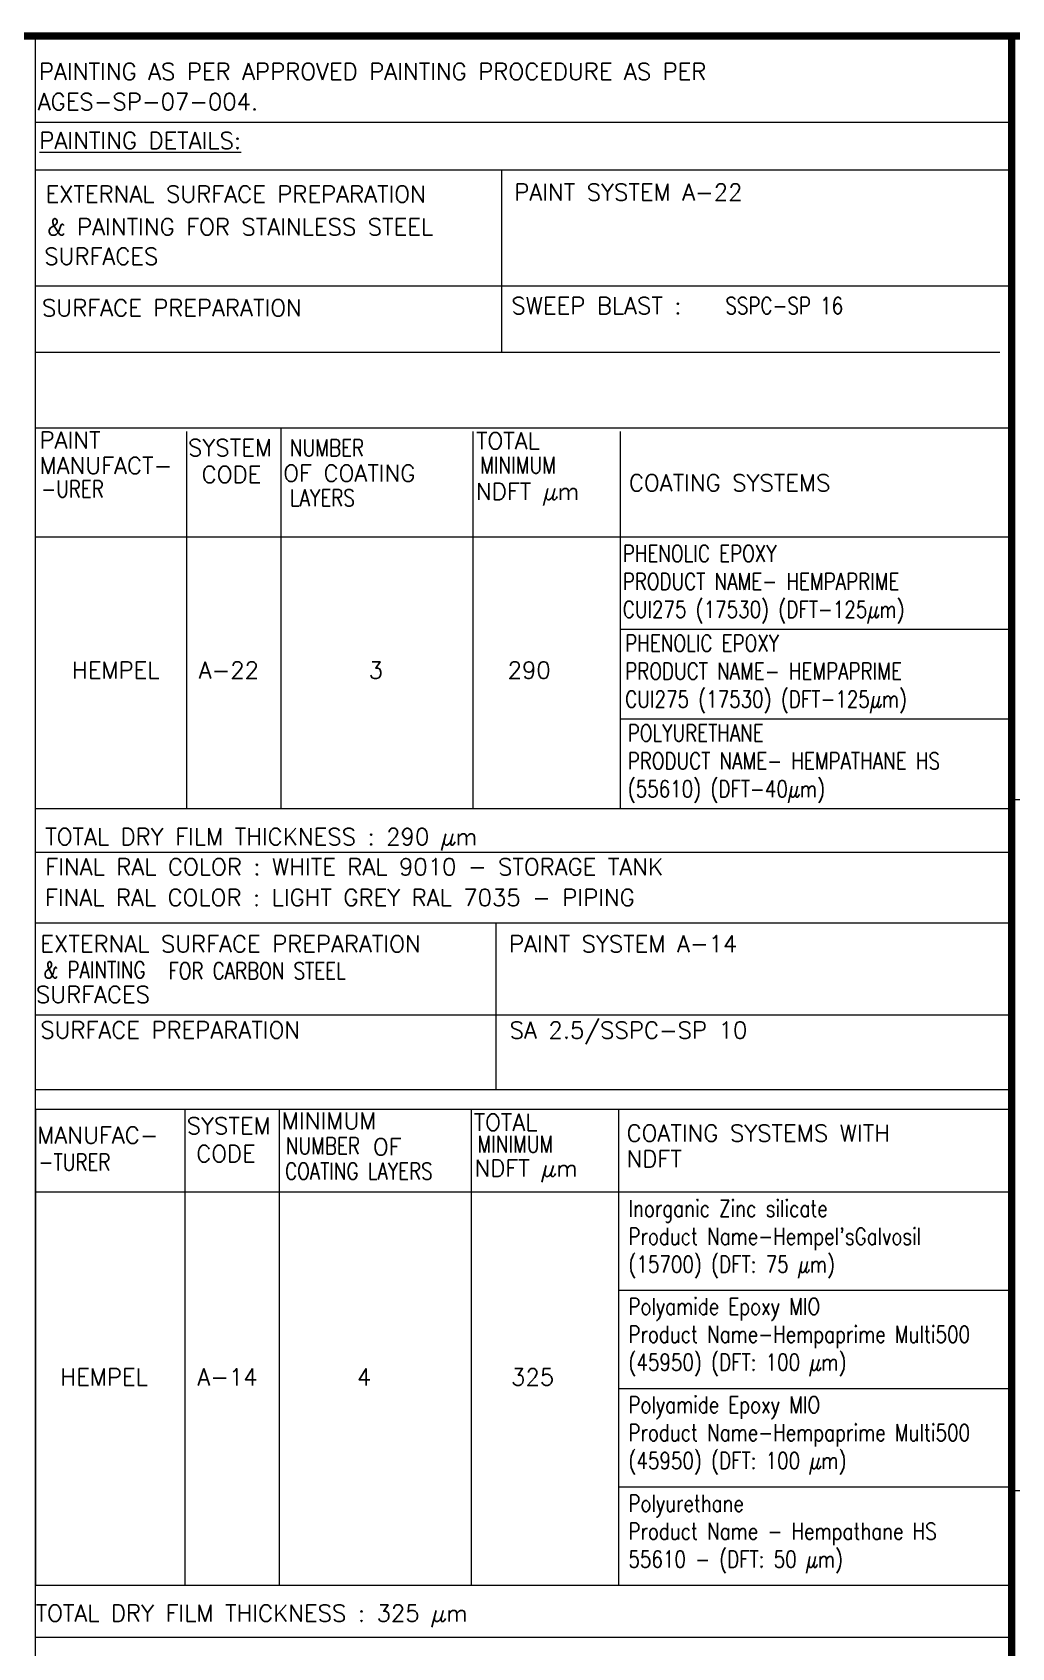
# Model space of a CAD drawing. Header units: inches. Extents: x -23478 to -9690, y -25762 to 11324.
# Drawn here: x -18620 to -17567, y 9472 to 11208 of the extents above; entities that cross this region are included whole.
import ezdxf
from ezdxf.enums import TextEntityAlignment as Align

# ---------------------------------------------------------------- set-up
doc = ezdxf.new("R2010")
doc.units = ezdxf.units.IN
doc.header["$LTSCALE"] = 200
doc.header["$MEASUREMENT"] = 0
doc.linetypes.add('DASHED', pattern=[0.75, 0.5, -0.25])
for name, color, linetype in [('BORDER1', 3, 'Continuous'), ('BORDER2', 7, 'Continuous'), ('text', 3, 'Continuous')]:
    doc.layers.add(name, color=color, linetype=linetype)
doc.layers.add('OBJECT', color=7, linetype='Continuous', lineweight=18)
doc.styles.add('ROMANC', font='ROMANC', dxfattribs={"height": 5})
doc.styles.add('ROMANS', font='romans.shx', dxfattribs={"width": 0.85})
doc.styles.add('ROMANT', font='romant.shx')
doc.styles.add('RS', font='ROMANS.shx', dxfattribs={"width": 0.8})
doc.styles.get("Standard").update_dxf_attribs({"font": 'romans.shx'})

# ---------------------------------------------------------------- blocks, each defined once
blk = doc.blocks.new('*U44')
at = {"layer": 'BORDER1', "color": 154, "true_color": 0x1859a9, "const_width": 1}
blk.add_lwpolyline([(0, 564), (796, 564), (796, 0), (0, 0)], close=True, dxfattribs=at)
blk.add_lwpolyline([(656, 0), (656, 564)], dxfattribs=at)
at = {"layer": 'BORDER2', "flags": 8}
for tag, height, style, p in [('REV-B', 2.7, 'ROMANS', (662.76, 125.68)), ('REV-A', 2.7, 'ROMANS', (662.76, 118.68)), ('RE-B', 7, 'ROMANT', (745.34, 6.15))]:
    blk.add_attdef(tag, text='', height=height, dxfattribs=dict(at, style=style)).set_placement(p, align=Align.CENTER)
at = {"layer": 'BORDER2', "style": 'ROMANS', "width": 4.59626}
for tag, p, p2 in [('DATE-B', (668.47, 125.68), (681.47, 125.68)), ('DATE-A', (668.47, 118.68), (681.47, 118.68))]:
    blk.add_attdef(tag, text='', height=2.7, dxfattribs=at).set_placement(p, p2, align=Align.FIT)
at = {"layer": 'BORDER2'}
for tag, height, style, p in [('DRN-B', 2.7, 'ROMANS', (689.55, 125.68)), ('CHD-B', 2.7, 'ROMANS', (701.61, 125.68)), ('APD-B', 2.7, 'ROMANS', (713.32, 125.68)), ('DRN-A', 2.7, 'ROMANS', (689.55, 118.68)), ('CHD-A', 2.7, 'ROMANS', (701.61, 118.68)), ('APD-A', 2.7, 'ROMANS', (713.32, 118.68)), ('CONS_CONT_VEND', 3.5, 'ROMANC', (726, 61.94))]:
    blk.add_attdef(tag, text='', height=height, dxfattribs=dict(at, style=style)).set_placement(p, align=Align.CENTER)
at = {"layer": 'BORDER2', "style": 'ROMANS', "width": 0.8}
for tag, p, height in [('1:X', (670.77, 103.49), 3), ('LOC', (709.61, 103.49), 3), ('PROJ_NO', (774.84, 103.49), 3), ('CONS_DRG_NO', (681.74, 53.26), 2.5)]:
    blk.add_attdef(tag, p, '', height=height, dxfattribs=at)
at = {"layer": 'BORDER2', "lineweight": 30, "width": 0.8, "flags": 104}
for tag, p in [('COMMENTS-B', (719.88, 127.5)), ('COMMENTS-A', (719.88, 120.5))]:
    blk.add_attdef(tag, text='', height=2.2, dxfattribs=at).set_placement(p, align=Align.MIDDLE_LEFT)
at = {"layer": 'BORDER2', "style": 'ROMANS', "width": 0.8}
for tag, p in [('PROJECT_TITLE_1', (726, 45.91)), ('PROJECT_TITLE_2', (726, 40.58))]:
    blk.add_attdef(tag, text='', height=3.5, dxfattribs=at).set_placement(p, align=Align.MIDDLE)
at = {"layer": 'BORDER2', "style": 'ROMANT', "width": 0.8}
for tag, p in [('DRG_TITLE_1', (726, 29.73)), ('DRG_TITLE_2', (726, 23.03)), ('DRG_TITLE_3', (726, 16.33))]:
    blk.add_attdef(tag, text='', height=4, dxfattribs=at).set_placement(p, align=Align.CENTER)
at = {"layer": 'BORDER2', "style": 'ROMANT'}
for tag, p in [('AR', (668.95, 6.15)), ('PA', (683.03, 6.15)), ('DC', (697.09, 6.15)), ('TS', (775.94, 6.15))]:
    blk.add_attdef(tag, p, '', height=7, dxfattribs=at)
for tag, p in [('SRNO', (736.79, 6.15)), ('SH', (771.83, 6.2))]:
    blk.add_attdef(tag, text='', height=7, dxfattribs=at).set_placement(p, align=Align.RIGHT)
at = {"layer": 'BORDER2', "style": 'ROMANS', "flags": 2}
blk.add_attdef('TB_VERSION', text='', height=2, dxfattribs=at).set_placement((1, -1), align=Align.TOP_LEFT)

msp = doc.modelspace()

# ---------------------------------------------------------------- linework, layer by layer
at = {"layer": 'OBJECT', "color": 252, "lineweight": 15}
msp.add_line((-18616.4, 8978.82, -0.6), (-18616.46, 11204.14, 0), dxfattribs=at)
at = {"layer": 'OBJECT', "color": 1, "lineweight": 15}
for p, q in [((-18616.46, 8696.23), (-18616.46, 11204.03)), ((-17567.09, 11204.03, 0), (-18616.46, 11204.03)), ((-18616.46, 11111.55), (-17567.09, 11111.55, -0.04)), ((-18616.46, 11060.21, -0.15), (-17567.09, 11060.21, -0.15)), ((-18616.46, 10935.45, -0.15), (-17567.09, 10935.45, -0.15)), ((-18616.46, 10864.23), (-17579.7, 10864.23)), ((-18616.46, 10782.89, -0.15), (-17567.09, 10782.89, -0.15)), ((-18352.57, 10782.89, -0.15), (-18352.57, 10373.89, -0.15)), ((-18454.16, 10779.14, -0.15), (-18454.16, 10373.89, -0.15)), ((-18146.33, 10779.14, -0.15), (-18146.33, 10373.89, -0.15)), ((-17987.86, 10779.14, -0.15), (-17987.86, 10373.89, -0.15)), ((-18616.46, 10665.9, -0.15), (-17567.09, 10665.9, -0.15)), ((-17987.86, 10566.76, -0.15), (-17567.09, 10566.76, -0.51)), ((-17987.86, 10470.32, -0.15), (-17567.09, 10470.33, -0.51)), ((-18616.46, 10373.89, -0.51), (-17567.09, 10373.89, -0.51)), ((-18616.46, 10327.04, 0.75), (-17567.09, 10326.95, -44.59)), ((-18616.46, 10251.18, 0.51), (-17567.09, 10251.18, 0.51)), ((-18121.18, 10071.94, 0.51), (-18121.18, 10251.18, 0.51)), ((-18616.46, 10152.02, 0.51), (-17567.09, 10152.02, 0.51)), ((-18616.46, 10071.94, 0.51), (-17567.09, 10071.94, 0.51)), ((-18616.46, 10050.8), (-17567.74, 10050.8)), ((-18616.46, 10050.8), (-18616.46, 9961.87)), ((-18455.96, 10050.8), (-18455.96, 9539.15, 1.94)), ((-18354.37, 10050.8), (-18354.36, 9539.15, 1.7)), ((-18148.13, 10050.8), (-18148.13, 9539.14, 1.19)), ((-17989.66, 10050.8), (-17989.66, 9539.14, 0.93)), ((-18616.46, 9961.87), (-17567.74, 9961.87)), ((-18616.46, 9961.87), (-18616.46, 9539.15, 2.51)), ((-17989.66, 9856.18, 0.36), (-17567.09, 9856.19, -1.08)), ((-17989.66, 9750.5, 0.55), (-17567.09, 9750.5, -0.89)), ((-17989.66, 9644.82, 0.74), (-17567.09, 9644.82, -0.7)), ((-18616.46, 9539.14, 1.41), (-17567.09, 9539.14, -0.5)), ((-18616.46, 9483.39, -43.92), (-17567.09, 9483.39, -43.92))]:
    msp.add_line(p, q, dxfattribs=at)
at = {"layer": 'text', "color": 1, "lineweight": 15}
for p, q in [((-17567.09, 9434.35, -1.42), (-17567.09, 11204.03, 0)), ((-17567.09, 8696.23, -1.14), (-17567.09, 11204.03, 0)), ((-18115.55, 11060.21, -0.15), (-18115.55, 10864.23, -0.15))]:
    msp.add_line(p, q, dxfattribs=at)
at = {"layer": 'text', "color": 252, "lineweight": 15}
for p, q in [((-17567.09, 10383.6, -0.66), (-16447.09, 10383.6)), ((-17567.09, 9640.87), (-16447.09, 9640.87))]:
    msp.add_line(p, q, dxfattribs=at)

# ---------------------------------------------------------------- block references
at = {"layer": 'BORDER1', "lineweight": 9, "xscale": 8.000000000000005, "yscale": 8.000000000000005, "zscale": 8.000000000000005}
msp.add_blockref('*U44', (-22815.09, 6692.03), dxfattribs=at)

# ---------------------------------------------------------------- texts
at = {"layer": 'OBJECT', "color": 3, "lineweight": 15, "style": 'RS'}
for s, p in [('  PAINTING AS PER APPROVED PAINTING PROCEDURE AS PER ', (-18637.31, 11156.88, -0.15)), ('  AGES-SP-07-004.', (-18638.64, 11124.45, -0.15)), ('%%UPAINTING DETAILS:', (-18612.25, 11082.71, -0.15)), ('EXTERNAL SURFACE PREPARATION ', (-18605.67, 11025.2, -0.15)), ('PAINT SYSTEM A-22', (-18101.79, 11027.2, -0.15)), ('& PAINTING FOR STAINLESS STEEL', (-18604.12, 10990.02, -0.15)), (' SURFACES', (-18619.31, 10958.31, -0.15)), ('SURFACE PREPARATION', (-18609.42, 10902.96, -0.15)), ('SWEEP BLAST :', (-18104.85, 10905.3, -0.15)), ('PAINT', (-18612.17, 10760.85, -0.15)), ('SYSTEM', (-18452.44, 10752.64, -0.15)), ('TOTAL ', (-18142.97, 10759.97, -0.15)), ('MANUFACT-', (-18612.17, 10733.42, -0.15)), ('CODE', (-18437.79, 10723.91, -0.15)), ('OF COATING ', (-18350.05, 10725.14, -0.15)), ('COATING SYSTEMS ', (-17978.62, 10714.82, -0.15)), ('NDFT µm', (-18142.97, 10705.7, -0.15)), ('HEMPEL', (-18577.2, 10513.59, -0.15)), ('A-22', (-18441.05, 10513.59, -0.15)), ('3', (-18258.36, 10513.59, -0.15)), ('290', (-18108.91, 10513.59, -0.15)), ('TOTAL DRY FILM THICKNESS : 290 µm ', (-18605.95, 10334.62, -44.59)), ('FINAL RAL COLOR : WHITE RAL 9010 - STORAGE TANK', (-18605.95, 10302.28, -44.59)), ('FINAL RAL COLOR : LIGHT GREY RAL 7035 - PIPING', (-18606.34, 10269.19, -44.59)), ('EXTERNAL SURFACE PREPARATION ', (-18611.22, 10219.51, 0.51)), ('PAINT SYSTEM A-14', (-18107.34, 10219.51, 0.51)), (' SURFACES', (-18628.27, 10165.02, 0.51)), ('SURFACE PREPARATION', (-18611.28, 10126.91)), ('SA 2.5/SSPC-SP 10', (-18106.71, 10126.73)), ('SYSTEM', (-18453.85, 10024.02)), ('MINIMUM ', (-18351.7, 10029.25)), ('TOTAL ', (-18145.5, 10027.66)), ('COATING SYSTEMS WITH', (-17981.07, 10015.97)), ('MANUFAC-', (-18614.62, 10013.87)), ('OF ', (-18253.75, 10001.41)), ('CODE', (-18443.71, 9993.94)), ('NDFT', (-17981.07, 9988.51)), ('NDFT µm', (-18144.59, 9978.33)), ('HEMPEL', (-18589.72, 9753.96, 0.51)), ('A-14', (-18442.53, 9753.96, 0.51)), ('4', (-18270.88, 9753.96, 0.51)), ('325', (-18105.18, 9753.96, 0.51)), ('TOTAL DRY FILM THICKNESS : 325 µm ', (-18616.3, 9500.13, -43.92))]:
    msp.add_text(s, height=18, dxfattribs=at).set_placement(p)
at = {"layer": 'OBJECT', "color": 3, "linetype": 'DASHED', "char_height": 18, "attachment_point": 1, "style": 'RS'}
for s, insert, width in [('SSPC-SP 16', (-17874.79, 10923.3, -0.15), 206.7429), ('PHENOLIC EPOXY \\PPRODUCT NAME- HEMPAPRIME CUI275 (17530) (DFT-125µm)', (-17985.19, 10656.89, -0.15), 353.1857), ('PHENOLIC EPOXY \\PPRODUCT NAME- HEMPAPRIME CUI275 (17530) (DFT-125µm)', (-17982.52, 10560.46, -0.15), 353.1857), ('POLYURETHANE  \\PPRODUCT NAME- HEMPATHANE HS (55610) (DFT-40µm)', (-17979.85, 10464.02, -0.15), 384.3643), ("Inorganic Zinc silicate \\PProduct Name-Hempel'sGalvosil\\P(15700) (DFT: 75 µm)", (-17979.07, 9953.13), 551.6807), ('Polyamide Epoxy MIO \\PProduct Name-Hempaprime Multi500 \\P(45950) (DFT: 100 µm)', (-17979.07, 9847.86), 423.4593), ('Polyamide Epoxy MIO \\PProduct Name-Hempaprime Multi500 \\P(45950) (DFT: 100 µm)', (-17979.07, 9742.18, 0.19), 423.4593), ('Polyurethane \\PProduct Name - Hempathane HS 55610 - (DFT: 50 µm)', (-17979.07, 9636.21, 0.19), 375.5829)]:
    msp.add_mtext(s, dxfattribs=dict(at, insert=insert, width=width))
at = {"layer": 'OBJECT', "color": 3, "lineweight": 15, "char_height": 18, "attachment_point": 1, "style": 'RS'}
for s, insert, width in [('NUMBER', (-18342.92, 10770.41), 394.3452), ('MINIMUM', (-18138.38, 10751.96), 400.2976), ('-URER', (-18610.26, 10726.26, -0.15), 257.4405), ('LAYERS', (-18342.92, 10716.7), 346.7262), ('& PAINTING', (-18608, 10209.53), 558.0357), ('FOR CARBON STEEL', (-18473.56, 10208.48, 0.51), 965.7738), ('NUMBER', (-18347.27, 10020.43), 394.3452), ('MINIMUM', (-18141.34, 10022.24), 400.2976), ('-TURER', (-18613.08, 10002.89), 313.9881), ('COATING LAYERS', (-18348.15, 9993.19), 793.1548)]:
    msp.add_mtext(s, dxfattribs=dict(at, insert=insert, width=width))

doc.saveas('drawing.dxf')
